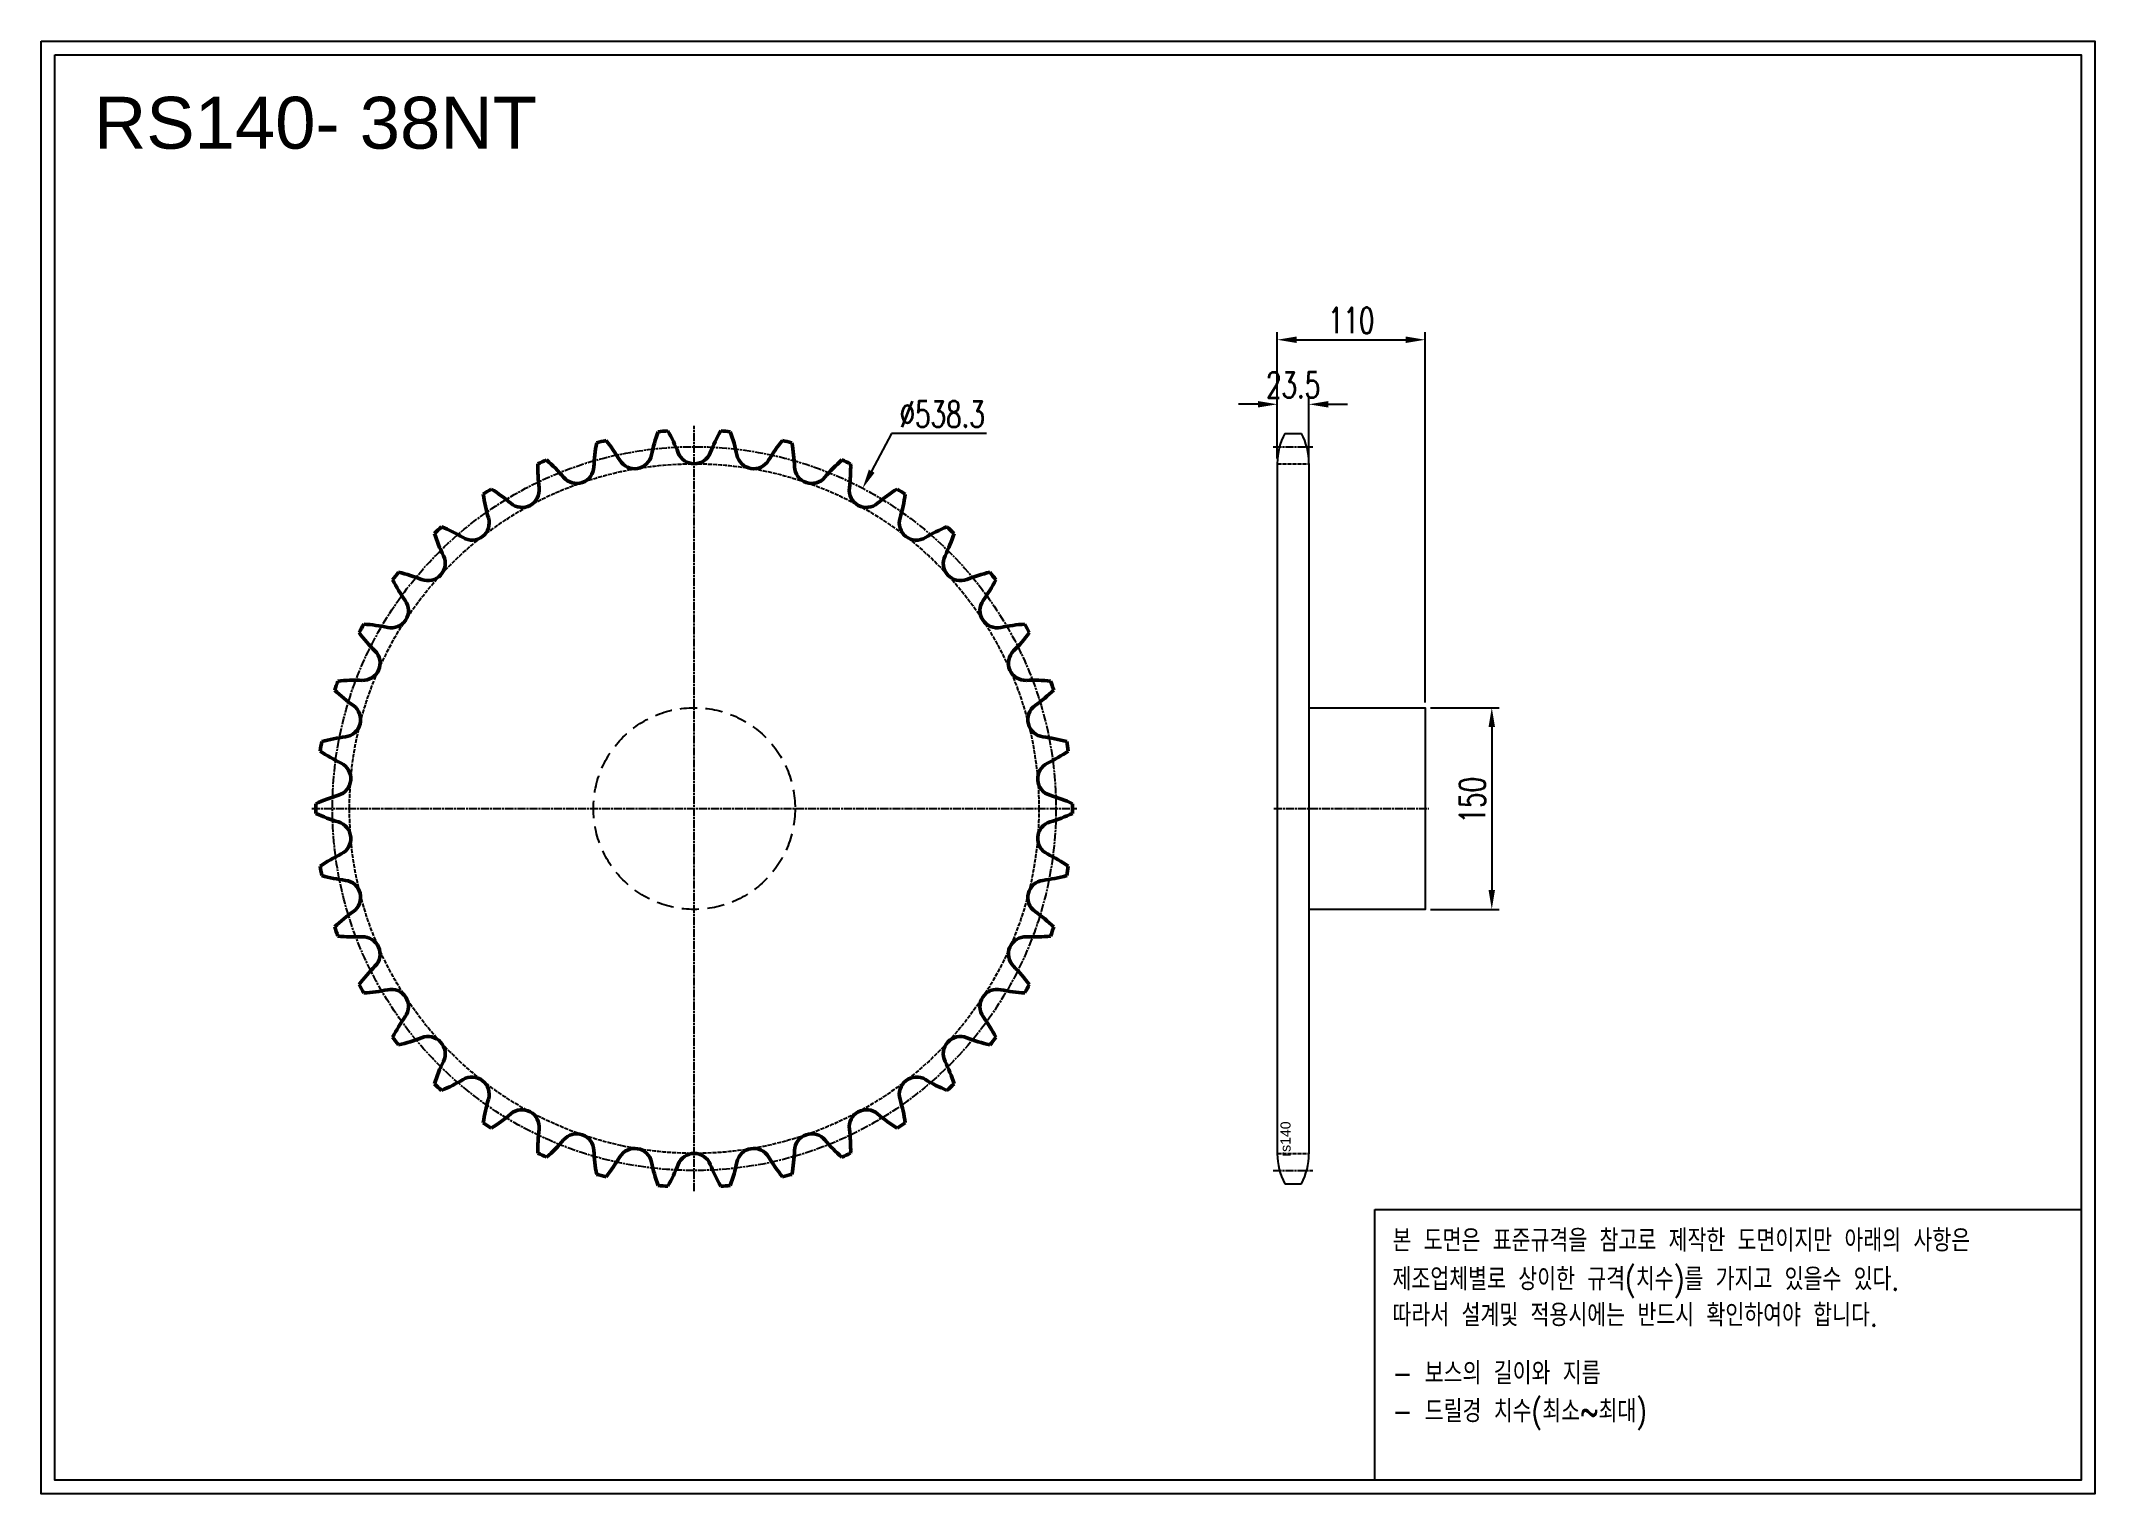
# Model space of a CAD drawing. Header units: millimetres. Extents: x 12686 to 14214, y 42078 to 43159.
import ezdxf

# ---------------------------------------------------------------- set-up
doc = ezdxf.new("R2010")
doc.units = ezdxf.units.MM
for name, pattern in [('AM_ISO02W050', [7.5, 6, -1.5]), ('AM_ISO02W050x2', [3.75, 3, -0.75]), ('AM_ISO08W050', [18, 12, -1.5, 3, -1.5]), ('AM_ISO08W050x2', [9, 6, -0.75, 1.5, -0.75]), ('HIDDEN', [9.525, 6.35, -3.175])]:
    doc.linetypes.add(name, pattern=pattern)
for name, color, linetype, lineweight in [('AM_0N', 7, 'Continuous', 50), ('AM_3N', 6, 'AM_ISO02W050', 25), ('AM_7', 4, 'AM_ISO08W050', 25), ('AM_7N', 4, 'AM_ISO08W050', 25)]:
    doc.layers.add(name, color=color, linetype=linetype, lineweight=lineweight)
doc.layers.add('HL', color=2, linetype='HIDDEN')
doc.layers.add('S-DIM', color=7, linetype='Continuous')
doc.styles.add('HAN', font='ROMANS.shx', dxfattribs={"width": 0.7, "bigfont": 'whgtxt.shx'})
doc.styles.add('HSG', font='SIMPLEX.shx', dxfattribs={"width": 0.7, "bigfont": 'HSG.shx'})
doc.styles.get("Standard").update_dxf_attribs({"font": 'arial.ttf'})
doc.dimstyles.new('APP32', dxfattribs={"dimscale": 8, "dimtxt": 2.4, "dimasz": 1.8, "dimexe": 0.7, "dimexo": 0.5, "dimgap": 0.6, "dimtad": 1, "dimtoh": 1, "dimdec": 1, "dimrnd": 0.01, "dimzin": 9, "dimdsep": 46, "dimtxsty": 'HSG', "dimcen": 0, "dimclrd": 1, "dimclre": 1, "dimclrt": 256, "dimazin": 2, "dimtp": 1, "dimtm": 1, "dimtfac": 0.5, "dimtdec": 1, "dimtofl": 0, "dimtmove": 0, "dimatfit": 3, "dimfxl": 0, "dimtvp": 1, "dimtolj": 2, "dimlwd": -1, "dimlwe": -1, "dimarcsym": 0})

# ---------------------------------------------------------------- blocks, each defined once
blk = doc.blocks.new('*D1')
at = {"layer": 'Defpoints', "color": 0, "transparency": 16777216}
for p in [(13715.3, 42663), (13715.3, 42513), (13764.9, 42513)]:
    blk.add_point(p, dxfattribs=at)
at = {"layer": 'S-DIM', "color": 1, "transparency": 16777216}
for p, q in [((13719.3, 42663), (13770.5, 42663)), ((13764.9, 42648.6), (13764.9, 42527.4)), ((13719.3, 42513), (13770.5, 42513))]:
    blk.add_line(p, q, dxfattribs=at)
for points in [[(13762.5, 42648.6), (13767.3, 42648.6), (13764.9, 42663)], [(13762.5, 42527.4), (13767.3, 42527.4), (13764.9, 42513)]]:
    blk.add_solid(points, dxfattribs=at)
at = {"layer": 'S-DIM', "transparency": 16777216, "insert": (13750.5, 42594.3), "char_height": 19.2, "attachment_point": 5, "rotation": 90, "style": 'HSG'}
blk.add_mtext('\\A2;150', dxfattribs=at)
blk = doc.blocks.new('*D2')
at = {"layer": 'Defpoints', "color": 0, "transparency": 16777216}
for p in [(13296.8, 42826.2), (13046.2, 42349.8)]:
    blk.add_point(p, dxfattribs=at)
at = {"layer": 'S-DIM', "color": 1, "transparency": 16777216}
for p, q in [((13318.2, 42866.9), (13303.5, 42839)), ((13388.9, 42866.9), (13318.2, 42866.9))]:
    blk.add_line(p, q, dxfattribs=at)
blk.add_solid([(13301.4, 42840.1), (13305.7, 42837.8), (13296.8, 42826.2)], dxfattribs=at)
at = {"layer": 'S-DIM', "transparency": 16777216, "insert": (13356, 42881.3), "char_height": 19.2, "attachment_point": 5, "style": 'HSG'}
blk.add_mtext('\\A2;∅538.3', dxfattribs=at)
blk = doc.blocks.new('*D3')
at = {"layer": 'Defpoints', "color": 0, "transparency": 16777216}
for p in [(13628.8, 42888.7), (13605.3, 42844.5), (13628.8, 42844.5)]:
    blk.add_point(p, dxfattribs=at)
at = {"layer": 'S-DIM', "color": 1, "transparency": 16777216}
for p, q in [((13605.3, 42848.5), (13605.3, 42894.3)), ((13628.8, 42848.5), (13628.8, 42894.3)), ((13590.9, 42888.7), (13576.5, 42888.7)), ((13643.2, 42888.7), (13657.6, 42888.7))]:
    blk.add_line(p, q, dxfattribs=at)
for points in [[(13590.9, 42891.1), (13590.9, 42886.3), (13605.3, 42888.7)], [(13643.2, 42891.1), (13643.2, 42886.3), (13628.8, 42888.7)]]:
    blk.add_solid(points, dxfattribs=at)
at = {"layer": 'S-DIM', "transparency": 16777216, "insert": (13617.1, 42903.1), "char_height": 19.2, "attachment_point": 5, "style": 'HSG'}
blk.add_mtext('\\A2;23.5', dxfattribs=at)
blk = doc.blocks.new('*D4')
at = {"layer": 'Defpoints', "color": 0, "transparency": 16777216}
for p in [(13715.3, 42936.7), (13605.3, 42844.5), (13715.3, 42663)]:
    blk.add_point(p, dxfattribs=at)
at = {"layer": 'S-DIM', "color": 1, "transparency": 16777216}
for p, q in [((13605.3, 42848.5), (13605.3, 42942.3)), ((13715.3, 42667), (13715.3, 42942.3)), ((13619.7, 42936.7), (13700.9, 42936.7))]:
    blk.add_line(p, q, dxfattribs=at)
for points in [[(13619.7, 42939.1), (13619.7, 42934.3), (13605.3, 42936.7)], [(13700.9, 42939.1), (13700.9, 42934.3), (13715.3, 42936.7)]]:
    blk.add_solid(points, dxfattribs=at)
at = {"layer": 'S-DIM', "transparency": 16777216, "insert": (13660.3, 42951.1), "char_height": 19.2, "attachment_point": 5, "style": 'HSG'}
blk.add_mtext('\\A2;110', dxfattribs=at)
blk = doc.blocks.new('notice1')
at = {"color": 4}
blk.add_lwpolyline([(-22142.12, 1735.9), (-22053.8, 1735.9), (-22053.8, 1702.07), (-22142.12, 1702.07)], close=True, dxfattribs=at)
at = {"color": 4, "style": 'HAN', "width": 0.8}
for s, p in [('본 도면은 표준규격을 참고로 제작한 도면이지만 아래의 사항은', (-22139.9, 1730.62)), ('제조업체별로 상이한 규격(치수)를 가지고 있을수 있다.', (-22139.9, 1725.78)), ('따라서 설계및 적용시에는 반드시 확인하여야 합니다.', (-22139.9, 1721.28)), ('- 보스의 길이와 지름', (-22139.9, 1714.03)), ('- 드릴경 치수(최소~최대)', (-22139.9, 1709.27))]:
    blk.add_text(s, height=2.7949, dxfattribs=at).set_placement(p)

msp = doc.modelspace()

# ---------------------------------------------------------------- linework, layer by layer
for p, q in [((13610.88, 42866.97), (13623.31, 42866.97)), ((13605.35, 42844.77), (13605.35, 42331.27)), ((13628.85, 42844.77), (13628.85, 42331.27)), ((13610.88, 42309.07), (13623.31, 42309.07))]:
    msp.add_line(p, q)
for points in [[(12685.57, 43158.8), (14213.64, 43158.8), (14213.64, 42078.35), (12685.57, 42078.35)], [(12695.86, 43148.51), (14203.35, 43148.51), (14203.35, 42088.64), (12695.86, 42088.64)]]:
    msp.add_lwpolyline(points, close=True)
msp.add_lwpolyline([(13628.85, 42663.02), (13715.35, 42663.02), (13715.35, 42513.02), (13628.85, 42513.02)])
for centre, start, end in [((13652.65, 42844.77), 152.00824, 180), ((13581.55, 42844.77), 0, 27.99176), ((13652.65, 42331.27), 180, 207.99176), ((13581.55, 42331.27), 332.00824, 0)]:
    msp.add_arc(centre, 47.3, start, end)
at = {"layer": 'AM_0N'}
for centre, radius, start, end in [((13259.15, 42826.26), 121.92, 159.83455, 168.28947), ((13171.52, 42588.02), 281.55, 94.00685, 95.46683), ((13045.88, 42808.59), 121.92, 21.18421, 29.63913), ((13297.16, 42808.59), 121.92, 150.36087, 158.81579), ((13171.52, 42588.02), 281.55, 84.53317, 85.99315), ((13083.9, 42826.26), 121.92, 11.71053, 20.16545), ((13171.52, 42588.02), 281.55, 112.95422, 114.4142), ((12981.07, 42755.84), 121.92, 40.13158, 48.5865), ((13218.74, 42837.44), 121.92, 169.30824, 177.76316), ((13171.52, 42588.02), 281.55, 103.48054, 104.94052), ((13011.29, 42784.9), 121.92, 30.65789, 39.11281), ((13127.2, 42853.61), 12.83, 210.65789, 348.28947), ((13171.52, 42857.28), 12.83, 201.18421, 338.81579), ((13215.84, 42853.61), 12.83, 191.71053, 329.34211), ((13331.75, 42784.9), 121.92, 140.88719, 149.34211), ((13171.52, 42588.02), 281.55, 75.05948, 76.51946), ((13124.31, 42837.44), 121.92, 2.23684, 10.69176), ((13361.97, 42755.84), 121.92, 131.4135, 139.86842), ((13171.52, 42588.02), 281.55, 65.5858, 67.04578), ((13177.04, 42841.81), 121.92, 178.78192, 187.23684), ((13084.09, 42842.69), 12.83, 220.13158, 357.76316), ((13258.95, 42842.69), 12.83, 182.23684, 319.86842), ((13166, 42841.81), 121.92, 352.76316, 1.21808), ((13171.52, 42588.02), 281.55, 122.42791, 123.88788), ((13135.19, 42839.25), 121.92, 188.25561, 196.71053), ((12956.04, 42722.21), 121.92, 49.60526, 58.06018), ((13043.37, 42824.83), 12.83, 229.60526, 7.23684), ((13299.68, 42824.83), 12.83, 172.76316, 310.39474), ((13387, 42722.21), 121.92, 121.93982, 130.39474), ((13171.52, 42588.02), 281.55, 56.11212, 57.57209), ((13207.85, 42839.25), 121.92, 343.28947, 351.74439), ((13006.14, 42800.51), 12.83, 239.07895, 16.71053), ((13336.91, 42800.51), 12.83, 163.28947, 300.92105), ((13171.52, 42588.02), 281.55, 131.90159, 133.36157), ((13094.34, 42829.85), 121.92, 197.72929, 206.18421), ((12936.9, 42684.91), 121.92, 59.07895, 67.53387), ((13406.15, 42684.91), 121.92, 112.46613, 120.92105), ((13248.71, 42829.85), 121.92, 333.81579, 342.27071), ((13171.52, 42588.02), 281.55, 46.63843, 48.09841), ((12973.42, 42770.39), 12.83, 248.55263, 26.18421), ((13369.62, 42770.39), 12.83, 153.81579, 291.44737), ((13171.52, 42588.02), 281.55, 141.37527, 142.83525), ((13055.59, 42813.84), 121.92, 207.20298, 215.65789), ((12924.15, 42644.97), 121.92, 68.55263, 77.00755), ((13418.89, 42644.97), 121.92, 102.99245, 111.44737), ((13287.46, 42813.84), 121.92, 324.34211, 332.79702), ((13171.52, 42588.02), 281.55, 37.16475, 38.62473), ((12946.1, 42735.29), 12.83, 258.02632, 35.65789), ((13396.94, 42735.29), 12.83, 144.34211, 281.97368), ((13171.52, 42588.02), 281.55, 150.84896, 152.30894), ((12918.15, 42603.48), 121.92, 78.02632, 86.48123), ((13424.89, 42603.48), 121.92, 93.51877, 101.97368), ((13171.52, 42588.02), 281.55, 27.69106, 29.15104), ((13020, 42791.68), 121.92, 216.67666, 225.13158), ((13323.04, 42791.68), 121.92, 314.86842, 323.32334), ((12924.94, 42696.18), 12.83, 267.5, 45.13158), ((13418.1, 42696.18), 12.83, 134.86842, 272.5), ((13171.52, 42588.02), 281.55, 160.32264, 161.78262), ((12919.06, 42561.56), 121.92, 87.5, 95.95492), ((13423.98, 42561.56), 121.92, 84.04508, 92.5), ((13171.52, 42588.02), 281.55, 18.21738, 19.67736), ((12988.55, 42763.97), 121.92, 226.15034, 234.60526), ((12910.5, 42654.12), 12.83, 276.97368, 54.60526), ((13432.54, 42654.12), 12.83, 125.39474, 263.02632), ((13354.5, 42763.97), 121.92, 305.39474, 313.84966), ((13171.52, 42588.02), 281.55, 169.79633, 171.2563), ((12926.86, 42520.37), 121.92, 96.97368, 105.4286), ((13416.18, 42520.37), 121.92, 74.5714, 83.02632), ((13171.52, 42588.02), 281.55, 8.7437, 10.20367), ((12962.08, 42731.45), 121.92, 235.62403, 244.07895), ((12903.18, 42610.26), 12.83, 286.44737, 64.07895), ((13439.86, 42610.26), 12.83, 115.92105, 253.55263), ((13380.96, 42731.45), 121.92, 295.92105, 304.37597), ((13171.52, 42588.02), 281.55, 179.27001, 180.72999), ((12941.33, 42481.02), 121.92, 106.44737, 114.90229), ((13401.71, 42481.02), 121.92, 65.09771, 73.55263), ((13171.52, 42588.02), 281.55, 359.27001, 0.72999), ((12941.33, 42695.02), 121.92, 245.09771, 253.55263), ((12903.18, 42565.79), 12.83, 295.92105, 73.55263), ((13439.86, 42565.79), 12.83, 106.44737, 244.07895), ((13401.71, 42695.02), 121.92, 286.44737, 294.90229), ((12962.08, 42444.6), 121.92, 115.92105, 124.37597), ((13171.52, 42588.02), 281.55, 188.7437, 190.20367), ((13380.96, 42444.6), 121.92, 55.62403, 64.07895), ((13171.52, 42588.02), 281.55, 349.79633, 351.2563), ((12926.86, 42655.67), 121.92, 254.5714, 263.02632), ((12910.5, 42521.92), 12.83, 305.39474, 83.02632), ((13432.54, 42521.92), 12.83, 96.97368, 234.60526), ((13416.18, 42655.67), 121.92, 276.97368, 285.4286), ((12988.55, 42412.08), 121.92, 125.39474, 133.84966), ((13354.5, 42412.08), 121.92, 46.15034, 54.60526), ((13171.52, 42588.02), 281.55, 198.21738, 199.67736), ((13171.52, 42588.02), 281.55, 340.32264, 341.78262), ((12919.06, 42614.48), 121.92, 264.04508, 272.5), ((12924.94, 42479.86), 12.83, 314.86842, 92.5), ((13418.1, 42479.86), 12.83, 87.5, 225.13158), ((13423.98, 42614.48), 121.92, 267.5, 275.95492), ((13020, 42384.36), 121.92, 134.86842, 143.32334), ((13323.04, 42384.36), 121.92, 36.67666, 45.13158), ((13171.52, 42588.02), 281.55, 207.69106, 209.15104), ((12918.15, 42572.57), 121.92, 273.51877, 281.97368), ((12946.1, 42440.75), 12.83, 324.34211, 101.97368), ((13396.94, 42440.75), 12.83, 78.02632, 215.65789), ((13424.89, 42572.57), 121.92, 258.02632, 266.48123), ((13171.52, 42588.02), 281.55, 330.84896, 332.30894), ((13055.59, 42362.2), 121.92, 144.34211, 152.79702), ((13287.46, 42362.2), 121.92, 27.20298, 35.65789), ((13171.52, 42588.02), 281.55, 217.16475, 218.62473), ((12924.15, 42531.07), 121.92, 282.99245, 291.44737), ((12973.42, 42405.66), 12.83, 333.81579, 111.44737), ((13369.62, 42405.66), 12.83, 68.55263, 206.18421), ((13418.89, 42531.07), 121.92, 248.55263, 257.00755), ((13171.52, 42588.02), 281.55, 321.37527, 322.83525), ((13094.34, 42346.2), 121.92, 153.81579, 162.27071), ((13248.71, 42346.2), 121.92, 17.72929, 26.18421), ((13171.52, 42588.02), 281.55, 226.63843, 228.09841), ((12936.9, 42491.13), 121.92, 292.46613, 300.92105), ((13006.14, 42375.54), 12.83, 343.28947, 120.92105), ((13336.91, 42375.54), 12.83, 59.07895, 196.71053), ((13406.15, 42491.13), 121.92, 239.07895, 247.53387), ((13171.52, 42588.02), 281.55, 311.90159, 313.36157), ((13135.19, 42336.79), 121.92, 163.28947, 171.74439), ((12956.04, 42453.84), 121.92, 301.93982, 310.39474), ((13043.37, 42351.21), 12.83, 352.76316, 130.39474), ((13299.68, 42351.21), 12.83, 49.60526, 187.23684), ((13387, 42453.84), 121.92, 229.60526, 238.06018), ((13207.85, 42336.79), 121.92, 8.25561, 16.71053), ((13171.52, 42588.02), 281.55, 236.11212, 237.57209), ((13177.04, 42334.24), 121.92, 172.76316, 181.21808), ((13084.09, 42333.35), 12.83, 2.23684, 139.86842), ((13258.95, 42333.35), 12.83, 40.13158, 177.76316), ((13166, 42334.24), 121.92, 358.78192, 7.23684), ((13171.52, 42588.02), 281.55, 302.42791, 303.88788), ((13171.52, 42588.02), 281.55, 245.5858, 247.04578), ((12981.07, 42420.2), 121.92, 311.4135, 319.86842), ((13218.74, 42338.61), 121.92, 182.23684, 190.69176), ((13011.29, 42391.14), 121.92, 320.88719, 329.34211), ((13127.2, 42322.43), 12.83, 11.71053, 149.34211), ((13171.52, 42318.76), 12.83, 21.18421, 158.81579), ((13215.84, 42322.43), 12.83, 30.65789, 168.28947), ((13331.75, 42391.14), 121.92, 210.65789, 219.11281), ((13124.31, 42338.61), 121.92, 349.30824, 357.76316), ((13361.97, 42420.2), 121.92, 220.13158, 228.5865), ((13171.52, 42588.02), 281.55, 292.95422, 294.4142), ((13171.52, 42588.02), 281.55, 255.05948, 256.51946), ((13259.15, 42349.78), 121.92, 191.71053, 200.16545), ((13045.88, 42367.45), 121.92, 330.36087, 338.81579), ((13297.16, 42367.45), 121.92, 201.18421, 209.63913), ((13083.9, 42349.78), 121.92, 339.83455, 348.28947), ((13171.52, 42588.02), 281.55, 283.48054, 284.94052), ((13171.52, 42588.02), 281.55, 264.53317, 265.99315), ((13171.52, 42588.02), 281.55, 274.00685, 275.46683)]:
    msp.add_arc(centre, radius, start, end, dxfattribs=at)
at = {"layer": 'AM_3N', "linetype": 'AM_ISO02W050x2'}
for p, q in [((13605.35, 42844.46), (13628.85, 42844.46)), ((13605.35, 42331.59), (13628.85, 42331.59))]:
    msp.add_line(p, q, dxfattribs=at)
msp.add_circle((13171.52, 42588.02), 256.44, dxfattribs=at)
at = {"layer": 'AM_7', "linetype": 'AM_ISO08W050x2'}
for p, q in [((13602.35, 42857.16), (13631.85, 42857.16)), ((13602.35, 42318.89), (13631.85, 42318.89))]:
    msp.add_line(p, q, dxfattribs=at)
msp.add_circle((13171.52, 42588.02), 269.14, dxfattribs=at)
at = {"layer": 'AM_7N', "linetype": 'AM_ISO08W050x2'}
for p, q in [((13171.52, 42303.47), (13171.52, 42872.57)), ((12886.97, 42588.02), (13456.07, 42588.02)), ((13602.77, 42588.02), (13718.19, 42588.02))]:
    msp.add_line(p, q, dxfattribs=at)
at = {"layer": 'HL', "ltscale": 2}
msp.add_circle((13171.52, 42588.02), 75, dxfattribs=at)

# ---------------------------------------------------------------- block references
at = {"xscale": 5.950011032469502, "yscale": 5.950011032469502, "zscale": 5.950011032469502}
msp.add_blockref('notice1', (145423.68, 31961.32), dxfattribs=at)

# ---------------------------------------------------------------- texts
msp.add_text('RS140- 38NT', height=38.5875).set_placement((12724.93, 43078.79))
msp.add_text('rs140', height=7.5, rotation=90).set_placement((13615.19, 42329.18))

# ---------------------------------------------------------------- dimensions: what is measured, and where the dimension line sits
at = {"layer": 'S-DIM'}
dim = msp.add_linear_dim(base=(13715.35, 42936.71), p1=(13605.35, 42844.46), p2=(13715.35, 42663.02), dimstyle='APP32', dxfattribs=at)
dim.commit()
dim.dimension.update_dxf_attribs({"geometry": '*D4', "text_midpoint": (13660.35, 42951.11)})
dim = msp.add_linear_dim(base=(13628.85, 42888.71), p1=(13605.35, 42844.46), p2=(13628.85, 42844.46), dimstyle='APP32', dxfattribs=at)
dim.commit()
dim.dimension.update_dxf_attribs({"geometry": '*D3', "text_midpoint": (13617.1, 42888.71), "dimtype": 128})
dim = msp.add_diameter_dim_2p(p1=(13046.22, 42349.84), p2=(13296.83, 42826.21), dimstyle='APP32', dxfattribs=at)
dim.commit()
dim.dimension.update_dxf_attribs({"geometry": '*D2', "text_midpoint": (13355.97, 42866.86), "dimtype": 131})
dim = msp.add_linear_dim(base=(13764.92, 42513.02), p1=(13715.35, 42663.02), p2=(13715.35, 42513.02), angle=90, dimstyle='APP32', dxfattribs=at)
dim.commit()
dim.dimension.update_dxf_attribs({"geometry": '*D1', "text_midpoint": (13764.92, 42594.27), "dimtype": 128})

doc.saveas('drawing.dxf')
